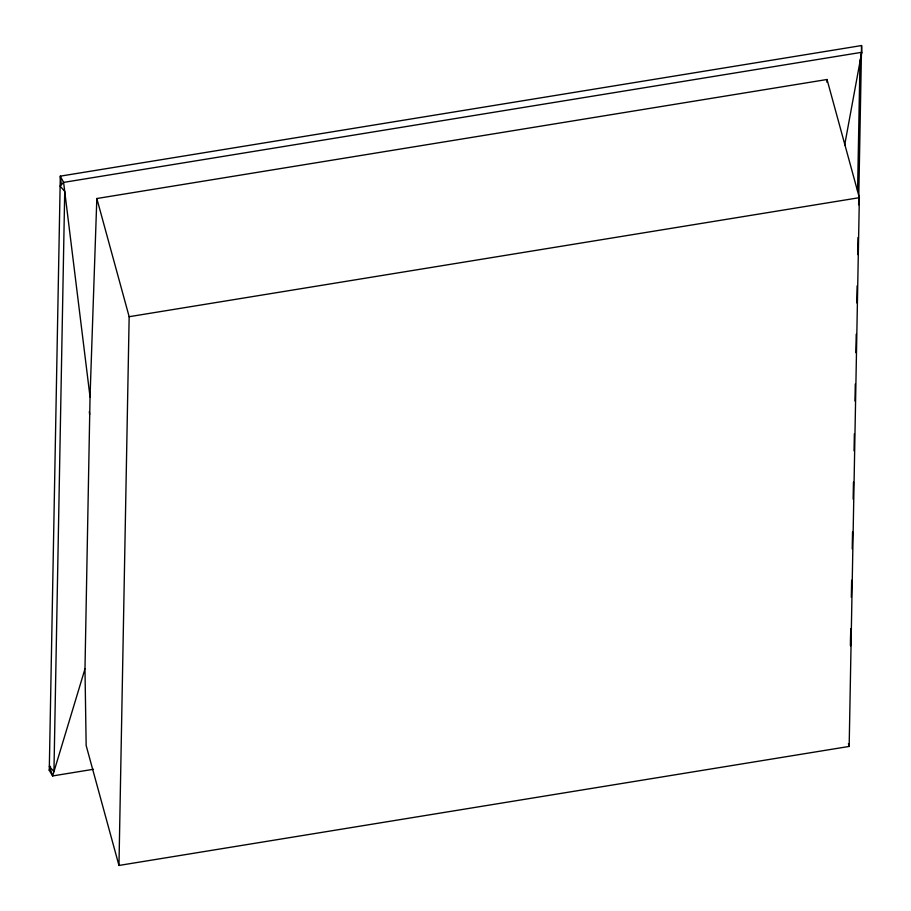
<?xml version="1.0" encoding="UTF-8"?>
<svg xmlns="http://www.w3.org/2000/svg" width="911" height="911" viewBox="0 0 911 911"><rect width="100%" height="100%" fill="white"/><g stroke="black" fill="none" stroke-linecap="round" stroke-linejoin="round"><path stroke-width="1.37" d="M93.4 769.294L52.656 775.933L49.274 770.364L60.308 176.153L861.578 45.55L861.726 52.303L859.984 61.789L857.581 191.208M84.985 668.925L90.041 396.934L96.828 198.518L827.029 79.496L859.358 197.676L849.166 746.439L118.965 865.45L86.158 745.517L84.985 668.925L52.656 775.933L49.353 766.322L53.943 771.651L64.727 191.412L60.126 186.083L63.611 182.394L861.726 52.303L844.599 145.453M118.965 865.45L129.157 316.698L96.828 198.518M850.749 628.613L850.441 645.387M851.329 597.32L851.648 580.25M852.229 548.969L852.548 531.899M853.151 499.194L853.47 482.124M854.051 450.843L854.37 433.773M854.973 401.068L855.292 383.998M855.873 352.705L856.215 334.223M856.795 302.93L857.114 285.872M857.695 254.579L858.014 237.52M858.617 204.804L861.578 45.55M826.926 82.252L827.029 79.496M49.274 770.364L50.504 766.299M129.157 316.698L859.358 197.676M848.414 743.706L849.166 746.439M90.041 396.934L63.611 182.394L60.308 176.153L61.356 184.614M89.312 411.658L89.654 414.482M850.623 635.719L850.623 645.865"/></g></svg>
